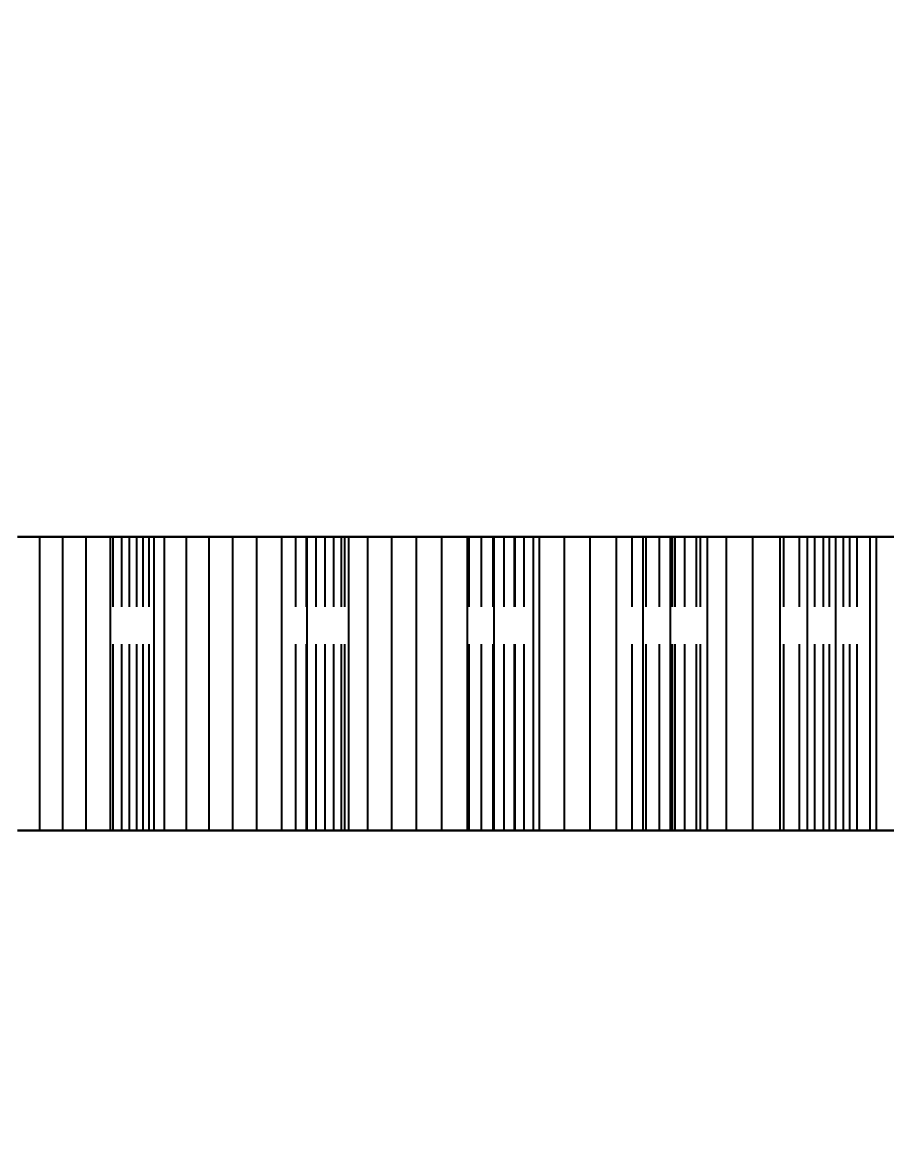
# Model space of a CAD drawing. Header units: millimetres. Extents: x -9 to 234, y -53 to 196.
# Drawn here: x 151.32 to 157.19, y -30.37 to -22.71 of the extents above; entities that cross this region are included whole.
import ezdxf

# ---------------------------------------------------------------- set-up
doc = ezdxf.new("R2010")
doc.units = ezdxf.units.MM
doc.linetypes.add('DASHED', pattern=[1.524, 1.27, -0.254])
for name, color, linetype in [('DIMS', 3, 'CONTINUOUS'), ('HIDDEN', 8, 'DASHED'), ('VISIBLE', 7, 'CONTINUOUS')]:
    doc.layers.add(name, color=color, linetype=linetype)
doc.styles.add('OpenSansCondensed-Light', font='OpenSansCondensed-Light.ttf')
doc.dimstyles.new('EZDXF', dxfattribs={"dimtxt": 0.25, "dimasz": 0.175, "dimexe": 0.375, "dimexo": 0.125, "dimgap": 0.1, "dimtad": 1, "dimlfac": 100, "dimzin": 12, "dimdsep": 46, "dimtxsty": 'OpenSansCondensed-Light', "dimblk": 'ARCHTICK', "dimcen": 2.5, "dimazin": 3, "dimtfac": 0.5, "dimtmove": 2, "dimatfit": 3})

# ---------------------------------------------------------------- blocks, each defined once
blk = doc.blocks.new('_ARCHTICK')
at = {"color": 0, "linetype": 'BYBLOCK', "const_width": 0.15}
blk.add_lwpolyline([(-0.5, -0.5), (0.5, 0.5)], dxfattribs=at)

msp = doc.modelspace()

# ---------------------------------------------------------------- linework, layer by layer
at = {"layer": 'HIDDEN'}
for points in [[(151.43434, -26.21), (151.28302, -26.21)], [(151.59029, -26.21), (151.43434, -26.21)], [(151.43434, -28.21), (151.43434, -26.21)], [(151.75063, -26.21), (151.59029, -26.21)], [(151.59029, -28.21), (151.59029, -26.21)], [(151.91515, -26.21), (151.75063, -26.21)], [(151.75063, -28.21), (151.75063, -26.21)], [(152.21251, -26.21), (151.91515, -26.21)], [(151.91515, -28.21), (151.91515, -26.21)], [(151.99199, -26.21), (151.93299, -26.21)], [(151.93299, -26.21), (152.21251, -26.21)], [(152.28264, -26.21), (151.93299, -26.21)], [(151.93299, -26.21), (151.99199, -26.21)], [(151.93299, -28.21), (151.93299, -26.21)], [(151.93299, -28.21), (151.93299, -26.21)], [(152.04565, -26.21), (151.99199, -26.21)], [(151.99199, -26.21), (152.04565, -26.21)], [(151.99199, -28.21), (151.99199, -26.21)], [(151.99199, -28.21), (151.99199, -26.21)], [(152.09429, -26.21), (152.04565, -26.21)], [(152.04565, -26.21), (152.09429, -26.21)], [(152.04565, -28.21), (152.04565, -26.21)], [(152.04565, -28.21), (152.04565, -26.21)], [(152.13819, -26.21), (152.09429, -26.21)], [(152.09429, -26.21), (152.13819, -26.21)], [(152.09429, -28.21), (152.09429, -26.21)], [(152.09429, -28.21), (152.09429, -26.21)], [(152.17755, -26.21), (152.13819, -26.21)], [(152.13819, -26.21), (152.17755, -26.21)], [(152.13819, -28.21), (152.13819, -26.21)], [(152.13819, -28.21), (152.13819, -26.21)], [(152.21251, -26.21), (152.17755, -26.21)], [(152.17755, -26.21), (152.21251, -26.21)], [(152.17755, -28.21), (152.17755, -26.21)], [(152.17755, -28.21), (152.17755, -26.21)], [(152.21251, -28.21), (152.21251, -26.21)], [(152.43268, -26.21), (152.28264, -26.21)], [(152.28264, -28.21), (152.28264, -26.21)], [(152.58783, -26.21), (152.43268, -26.21)], [(152.43268, -28.21), (152.43268, -26.21)], [(152.7477, -26.21), (152.58783, -26.21)], [(152.58783, -28.21), (152.58783, -26.21)], [(152.91198, -26.21), (152.7477, -26.21)], [(152.7477, -28.21), (152.7477, -26.21)], [(153.08044, -26.21), (152.91198, -26.21)], [(152.91198, -28.21), (152.91198, -26.21)], [(153.25287, -26.21), (153.08044, -26.21)], [(153.08044, -28.21), (153.08044, -26.21)], [(153.24865, -26.21), (153.17684, -26.21)], [(153.17684, -26.21), (153.50918, -26.21)], [(153.50918, -26.21), (153.17684, -26.21)], [(153.17684, -26.21), (153.24865, -26.21)], [(153.17684, -28.21), (153.17684, -26.21)], [(153.17684, -28.21), (153.17684, -26.21)], [(153.31535, -26.21), (153.24865, -26.21)], [(153.24865, -26.21), (153.31535, -26.21)], [(153.24865, -28.21), (153.24865, -26.21)], [(153.24865, -28.21), (153.24865, -26.21)], [(153.53654, -26.21), (153.25287, -26.21)], [(153.25287, -28.21), (153.25287, -26.21)], [(153.37728, -26.21), (153.31535, -26.21)], [(153.31535, -26.21), (153.37728, -26.21)], [(153.31535, -28.21), (153.31535, -26.21)], [(153.31535, -28.21), (153.31535, -26.21)], [(153.43467, -26.21), (153.37728, -26.21)], [(153.37728, -26.21), (153.43467, -26.21)], [(153.37728, -28.21), (153.37728, -26.21)], [(153.37728, -28.21), (153.37728, -26.21)], [(153.48771, -26.21), (153.43467, -26.21)], [(153.43467, -26.21), (153.48771, -26.21)], [(153.43467, -28.21), (153.43467, -26.21)], [(153.43467, -28.21), (153.43467, -26.21)], [(153.53654, -26.21), (153.48771, -26.21)], [(153.48771, -26.21), (153.53654, -26.21)], [(153.48771, -28.21), (153.48771, -26.21)], [(153.48771, -28.21), (153.48771, -26.21)], [(153.50918, -26.21), (153.53654, -26.21)], [(153.66752, -26.21), (153.50918, -26.21)], [(153.50918, -28.21), (153.50918, -26.21)], [(153.50918, -28.21), (153.50918, -26.21)], [(153.53654, -28.21), (153.53654, -26.21)], [(153.8307, -26.21), (153.66752, -26.21)], [(153.66752, -28.21), (153.66752, -26.21)], [(153.99835, -26.21), (153.8307, -26.21)], [(153.8307, -28.21), (153.8307, -26.21)], [(154.17016, -26.21), (153.99835, -26.21)], [(153.99835, -28.21), (153.99835, -26.21)], [(154.34592, -26.21), (154.17016, -26.21)], [(154.17016, -28.21), (154.17016, -26.21)], [(154.52542, -26.21), (154.34592, -26.21)], [(154.34592, -28.21), (154.34592, -26.21)], [(154.44015, -26.21), (154.35588, -26.21)], [(154.35588, -26.21), (154.6693, -26.21)], [(154.6693, -26.21), (154.35588, -26.21)], [(154.35588, -26.21), (154.44015, -26.21)], [(154.35588, -28.21), (154.35588, -26.21)], [(154.35588, -28.21), (154.35588, -26.21)], [(154.51958, -26.21), (154.44015, -26.21)], [(154.44015, -26.21), (154.51958, -26.21)], [(154.44015, -28.21), (154.44015, -26.21)], [(154.44015, -28.21), (154.44015, -26.21)], [(154.59449, -26.21), (154.51958, -26.21)], [(154.51958, -26.21), (154.59449, -26.21)], [(154.51958, -28.21), (154.51958, -26.21)], [(154.51958, -28.21), (154.51958, -26.21)], [(154.79403, -26.21), (154.52542, -26.21)], [(154.52542, -28.21), (154.52542, -26.21)], [(154.66509, -26.21), (154.59449, -26.21)], [(154.59449, -26.21), (154.66509, -26.21)], [(154.59449, -28.21), (154.59449, -26.21)], [(154.59449, -28.21), (154.59449, -26.21)], [(154.73156, -26.21), (154.66509, -26.21)], [(154.66509, -26.21), (154.73156, -26.21)], [(154.66509, -28.21), (154.66509, -26.21)], [(154.66509, -28.21), (154.66509, -26.21)], [(154.6693, -26.21), (154.79403, -26.21)], [(154.83518, -26.21), (154.6693, -26.21)], [(154.6693, -28.21), (154.6693, -26.21)], [(154.6693, -28.21), (154.6693, -26.21)], [(154.79403, -26.21), (154.73156, -26.21)], [(154.73156, -26.21), (154.79403, -26.21)], [(154.73156, -28.21), (154.73156, -26.21)], [(154.73156, -28.21), (154.73156, -26.21)], [(154.79403, -28.21), (154.79403, -26.21)], [(155.00559, -26.21), (154.83518, -26.21)], [(154.83518, -28.21), (154.83518, -26.21)], [(155.1802, -26.21), (155.00559, -26.21)], [(155.00559, -28.21), (155.00559, -26.21)], [(155.35871, -26.21), (155.1802, -26.21)], [(155.1802, -28.21), (155.1802, -26.21)], [(155.5409, -26.21), (155.35871, -26.21)], [(155.35871, -28.21), (155.35871, -26.21)], [(155.56069, -26.21), (155.46438, -26.21)], [(155.46438, -26.21), (155.75735, -26.21)], [(155.75735, -26.21), (155.46438, -26.21)], [(155.46438, -26.21), (155.56069, -26.21)], [(155.46438, -28.21), (155.46438, -26.21)], [(155.46438, -28.21), (155.46438, -26.21)], [(155.7266, -26.21), (155.5409, -26.21)], [(155.5409, -28.21), (155.5409, -26.21)], [(155.65247, -26.21), (155.56069, -26.21)], [(155.56069, -26.21), (155.65247, -26.21)], [(155.56069, -28.21), (155.56069, -26.21)], [(155.56069, -28.21), (155.56069, -26.21)], [(155.73999, -26.21), (155.65247, -26.21)], [(155.65247, -26.21), (155.73999, -26.21)], [(155.65247, -28.21), (155.65247, -26.21)], [(155.65247, -28.21), (155.65247, -26.21)], [(155.97883, -26.21), (155.7266, -26.21)], [(155.7266, -28.21), (155.7266, -26.21)], [(155.82346, -26.21), (155.73999, -26.21)], [(155.73999, -26.21), (155.82346, -26.21)], [(155.73999, -28.21), (155.73999, -26.21)], [(155.73999, -28.21), (155.73999, -26.21)], [(155.75735, -26.21), (155.92995, -26.21)], [(155.92995, -26.21), (155.75735, -26.21)], [(155.75735, -28.21), (155.75735, -26.21)], [(155.75735, -28.21), (155.75735, -26.21)], [(155.90303, -26.21), (155.82346, -26.21)], [(155.82346, -26.21), (155.90303, -26.21)], [(155.82346, -28.21), (155.82346, -26.21)], [(155.82346, -28.21), (155.82346, -26.21)], [(155.97883, -26.21), (155.90303, -26.21)], [(155.90303, -26.21), (155.97883, -26.21)], [(155.90303, -28.21), (155.90303, -26.21)], [(155.90303, -28.21), (155.90303, -26.21)], [(155.92995, -26.21), (155.97883, -26.21)], [(156.10677, -26.21), (155.92995, -26.21)], [(155.92995, -28.21), (155.92995, -26.21)], [(155.92995, -28.21), (155.92995, -26.21)], [(155.97883, -28.21), (155.97883, -26.21)], [(156.28748, -26.21), (156.10677, -26.21)], [(156.10677, -28.21), (156.10677, -26.21)], [(156.47182, -26.21), (156.28748, -26.21)], [(156.28748, -28.21), (156.28748, -26.21)], [(156.65957, -26.21), (156.47182, -26.21)], [(156.47182, -28.21), (156.47182, -26.21)], [(156.60483, -26.21), (156.49694, -26.21)], [(156.49694, -26.21), (156.76803, -26.21)], [(156.76803, -26.21), (156.49694, -26.21)], [(156.49694, -26.21), (156.60483, -26.21)], [(156.49694, -28.21), (156.49694, -26.21)], [(156.49694, -28.21), (156.49694, -26.21)], [(156.7085, -26.21), (156.60483, -26.21)], [(156.60483, -26.21), (156.7085, -26.21)], [(156.60483, -28.21), (156.60483, -26.21)], [(156.60483, -28.21), (156.60483, -26.21)], [(156.85056, -26.21), (156.65957, -26.21)], [(156.65957, -28.21), (156.65957, -26.21)], [(156.8082, -26.21), (156.7085, -26.21)], [(156.7085, -26.21), (156.8082, -26.21)], [(156.7085, -28.21), (156.7085, -26.21)], [(156.7085, -28.21), (156.7085, -26.21)], [(156.76803, -26.21), (156.94651, -26.21)], [(156.94651, -26.21), (156.76803, -26.21)], [(156.76803, -28.21), (156.76803, -26.21)], [(156.76803, -28.21), (156.76803, -26.21)], [(156.90413, -26.21), (156.8082, -26.21)], [(156.8082, -26.21), (156.90413, -26.21)], [(156.8082, -28.21), (156.8082, -26.21)], [(156.8082, -28.21), (156.8082, -26.21)], [(157.08518, -26.21), (156.85056, -26.21)], [(156.85056, -28.21), (156.85056, -26.21)], [(156.99642, -26.21), (156.90413, -26.21)], [(156.90413, -26.21), (156.99642, -26.21)], [(156.90413, -28.21), (156.90413, -26.21)], [(156.90413, -28.21), (156.90413, -26.21)], [(156.94651, -26.21), (157.08518, -26.21)], [(157.12888, -26.21), (156.94651, -26.21)], [(156.94651, -28.21), (156.94651, -26.21)], [(156.94651, -28.21), (156.94651, -26.21)], [(157.08518, -26.21), (156.99642, -26.21)], [(156.99642, -26.21), (157.08518, -26.21)], [(156.99642, -28.21), (156.99642, -26.21)], [(156.99642, -28.21), (156.99642, -26.21)], [(157.08518, -28.21), (157.08518, -26.21)], [(157.31482, -26.21), (157.12888, -26.21)], [(157.12888, -28.21), (157.12888, -26.21)], [(151.43434, -28.21), (151.28302, -28.21)], [(151.59029, -28.21), (151.43434, -28.21)], [(151.75063, -28.21), (151.59029, -28.21)], [(151.91515, -28.21), (151.75063, -28.21)], [(152.21251, -28.21), (151.91515, -28.21)], [(151.99199, -28.21), (151.93299, -28.21)], [(151.93299, -28.21), (152.21251, -28.21)], [(152.28264, -28.21), (151.93299, -28.21)], [(151.93299, -28.21), (151.99199, -28.21)], [(152.04565, -28.21), (151.99199, -28.21)], [(151.99199, -28.21), (152.04565, -28.21)], [(152.09429, -28.21), (152.04565, -28.21)], [(152.04565, -28.21), (152.09429, -28.21)], [(152.13819, -28.21), (152.09429, -28.21)], [(152.09429, -28.21), (152.13819, -28.21)], [(152.17755, -28.21), (152.13819, -28.21)], [(152.13819, -28.21), (152.17755, -28.21)], [(152.21251, -28.21), (152.17755, -28.21)], [(152.17755, -28.21), (152.21251, -28.21)], [(152.43268, -28.21), (152.28264, -28.21)], [(152.58783, -28.21), (152.43268, -28.21)], [(152.7477, -28.21), (152.58783, -28.21)], [(152.91198, -28.21), (152.7477, -28.21)], [(153.08044, -28.21), (152.91198, -28.21)], [(153.25287, -28.21), (153.08044, -28.21)], [(153.24865, -28.21), (153.17684, -28.21)], [(153.17684, -28.21), (153.50918, -28.21)], [(153.50918, -28.21), (153.17684, -28.21)], [(153.17684, -28.21), (153.24865, -28.21)], [(153.31535, -28.21), (153.24865, -28.21)], [(153.24865, -28.21), (153.31535, -28.21)], [(153.53654, -28.21), (153.25287, -28.21)], [(153.37728, -28.21), (153.31535, -28.21)], [(153.31535, -28.21), (153.37728, -28.21)], [(153.43467, -28.21), (153.37728, -28.21)], [(153.37728, -28.21), (153.43467, -28.21)], [(153.48771, -28.21), (153.43467, -28.21)], [(153.43467, -28.21), (153.48771, -28.21)], [(153.53654, -28.21), (153.48771, -28.21)], [(153.48771, -28.21), (153.53654, -28.21)], [(153.50918, -28.21), (153.53654, -28.21)], [(153.66752, -28.21), (153.50918, -28.21)], [(153.8307, -28.21), (153.66752, -28.21)], [(153.99835, -28.21), (153.8307, -28.21)], [(154.17016, -28.21), (153.99835, -28.21)], [(154.34592, -28.21), (154.17016, -28.21)], [(154.52542, -28.21), (154.34592, -28.21)], [(154.44015, -28.21), (154.35588, -28.21)], [(154.35588, -28.21), (154.6693, -28.21)], [(154.6693, -28.21), (154.35588, -28.21)], [(154.35588, -28.21), (154.44015, -28.21)], [(154.51958, -28.21), (154.44015, -28.21)], [(154.44015, -28.21), (154.51958, -28.21)], [(154.59449, -28.21), (154.51958, -28.21)], [(154.51958, -28.21), (154.59449, -28.21)], [(154.79403, -28.21), (154.52542, -28.21)], [(154.66509, -28.21), (154.59449, -28.21)], [(154.59449, -28.21), (154.66509, -28.21)], [(154.73156, -28.21), (154.66509, -28.21)], [(154.66509, -28.21), (154.73156, -28.21)], [(154.6693, -28.21), (154.79403, -28.21)], [(154.83518, -28.21), (154.6693, -28.21)], [(154.79403, -28.21), (154.73156, -28.21)], [(154.73156, -28.21), (154.79403, -28.21)], [(155.00559, -28.21), (154.83518, -28.21)], [(155.1802, -28.21), (155.00559, -28.21)], [(155.35871, -28.21), (155.1802, -28.21)], [(155.5409, -28.21), (155.35871, -28.21)], [(155.56069, -28.21), (155.46438, -28.21)], [(155.46438, -28.21), (155.75735, -28.21)], [(155.75735, -28.21), (155.46438, -28.21)], [(155.46438, -28.21), (155.56069, -28.21)], [(155.7266, -28.21), (155.5409, -28.21)], [(155.65247, -28.21), (155.56069, -28.21)], [(155.56069, -28.21), (155.65247, -28.21)], [(155.73999, -28.21), (155.65247, -28.21)], [(155.65247, -28.21), (155.73999, -28.21)], [(155.97883, -28.21), (155.7266, -28.21)], [(155.82346, -28.21), (155.73999, -28.21)], [(155.73999, -28.21), (155.82346, -28.21)], [(155.75735, -28.21), (155.92995, -28.21)], [(155.92995, -28.21), (155.75735, -28.21)], [(155.90303, -28.21), (155.82346, -28.21)], [(155.82346, -28.21), (155.90303, -28.21)], [(155.97883, -28.21), (155.90303, -28.21)], [(155.90303, -28.21), (155.97883, -28.21)], [(155.92995, -28.21), (155.97883, -28.21)], [(156.10677, -28.21), (155.92995, -28.21)], [(156.28748, -28.21), (156.10677, -28.21)], [(156.47182, -28.21), (156.28748, -28.21)], [(156.65957, -28.21), (156.47182, -28.21)], [(156.60483, -28.21), (156.49694, -28.21)], [(156.49694, -28.21), (156.76803, -28.21)], [(156.76803, -28.21), (156.49694, -28.21)], [(156.49694, -28.21), (156.60483, -28.21)], [(156.7085, -28.21), (156.60483, -28.21)], [(156.60483, -28.21), (156.7085, -28.21)], [(156.85056, -28.21), (156.65957, -28.21)], [(156.8082, -28.21), (156.7085, -28.21)], [(156.7085, -28.21), (156.8082, -28.21)], [(156.76803, -28.21), (156.94651, -28.21)], [(156.94651, -28.21), (156.76803, -28.21)], [(156.90413, -28.21), (156.8082, -28.21)], [(156.8082, -28.21), (156.90413, -28.21)], [(157.08518, -28.21), (156.85056, -28.21)], [(156.99642, -28.21), (156.90413, -28.21)], [(156.90413, -28.21), (156.99642, -28.21)], [(156.94651, -28.21), (157.08518, -28.21)], [(157.12888, -28.21), (156.94651, -28.21)], [(157.08518, -28.21), (156.99642, -28.21)], [(156.99642, -28.21), (157.08518, -28.21)], [(157.31482, -28.21), (157.12888, -28.21)]]:
    msp.add_lwpolyline(points, dxfattribs=at)
at = {"layer": 'VISIBLE'}
for points in [[(151.28302, -26.21), (151.43434, -26.21)], [(151.43434, -26.21), (151.59029, -26.21)], [(151.43434, -28.21), (151.43434, -26.21)], [(151.59029, -26.21), (151.75063, -26.21)], [(151.59029, -28.21), (151.59029, -26.21)], [(151.75063, -26.21), (151.91515, -26.21)], [(151.75063, -28.21), (151.75063, -26.21)], [(151.91515, -26.21), (152.21251, -26.21)], [(151.91515, -28.21), (151.91515, -26.21)], [(152.21251, -26.21), (152.28264, -26.21)], [(152.21251, -28.21), (152.21251, -26.21)], [(152.28264, -26.21), (152.43268, -26.21)], [(152.28264, -28.21), (152.28264, -26.21)], [(152.43268, -26.21), (152.58783, -26.21)], [(152.43268, -28.21), (152.43268, -26.21)], [(152.58783, -26.21), (152.7477, -26.21)], [(152.58783, -28.21), (152.58783, -26.21)], [(152.7477, -26.21), (152.91198, -26.21)], [(152.7477, -28.21), (152.7477, -26.21)], [(152.91198, -26.21), (153.08044, -26.21)], [(152.91198, -28.21), (152.91198, -26.21)], [(153.08044, -26.21), (153.25287, -26.21)], [(153.08044, -28.21), (153.08044, -26.21)], [(153.25287, -26.21), (153.53654, -26.21)], [(153.25287, -28.21), (153.25287, -26.21)], [(153.53654, -26.21), (153.66752, -26.21)], [(153.53654, -28.21), (153.53654, -26.21)], [(153.66752, -26.21), (153.8307, -26.21)], [(153.66752, -28.21), (153.66752, -26.21)], [(153.8307, -26.21), (153.99835, -26.21)], [(153.8307, -28.21), (153.8307, -26.21)], [(153.99835, -26.21), (154.17016, -26.21)], [(153.99835, -28.21), (153.99835, -26.21)], [(154.17016, -26.21), (154.34592, -26.21)], [(154.17016, -28.21), (154.17016, -26.21)], [(154.34592, -26.21), (154.52542, -26.21)], [(154.34592, -28.21), (154.34592, -26.21)], [(154.52542, -26.21), (154.79403, -26.21)], [(154.52542, -28.21), (154.52542, -26.21)], [(154.79403, -26.21), (154.83518, -26.21)], [(154.79403, -28.21), (154.79403, -26.21)], [(154.83518, -26.21), (155.00559, -26.21)], [(154.83518, -28.21), (154.83518, -26.21)], [(155.00559, -26.21), (155.1802, -26.21)], [(155.00559, -28.21), (155.00559, -26.21)], [(155.1802, -26.21), (155.35871, -26.21)], [(155.1802, -28.21), (155.1802, -26.21)], [(155.35871, -26.21), (155.5409, -26.21)], [(155.35871, -28.21), (155.35871, -26.21)], [(155.5409, -26.21), (155.7266, -26.21)], [(155.5409, -28.21), (155.5409, -26.21)], [(155.7266, -26.21), (155.97883, -26.21)], [(155.7266, -28.21), (155.7266, -26.21)], [(155.97883, -26.21), (156.10677, -26.21)], [(155.97883, -28.21), (155.97883, -26.21)], [(156.10677, -26.21), (156.28748, -26.21)], [(156.10677, -28.21), (156.10677, -26.21)], [(156.28748, -26.21), (156.47182, -26.21)], [(156.28748, -28.21), (156.28748, -26.21)], [(156.47182, -26.21), (156.65957, -26.21)], [(156.47182, -28.21), (156.47182, -26.21)], [(156.65957, -26.21), (156.85056, -26.21)], [(156.65957, -28.21), (156.65957, -26.21)], [(156.85056, -26.21), (157.08518, -26.21)], [(156.85056, -28.21), (156.85056, -26.21)], [(157.08518, -26.21), (157.12888, -26.21)], [(157.08518, -28.21), (157.08518, -26.21)], [(157.12888, -26.21), (157.31482, -26.21)], [(157.12888, -28.21), (157.12888, -26.21)], [(151.28302, -28.21), (151.43434, -28.21)], [(151.43434, -28.21), (151.59029, -28.21)], [(151.59029, -28.21), (151.75063, -28.21)], [(151.75063, -28.21), (151.91515, -28.21)], [(151.91515, -28.21), (152.21251, -28.21)], [(152.21251, -28.21), (152.28264, -28.21)], [(152.28264, -28.21), (152.43268, -28.21)], [(152.43268, -28.21), (152.58783, -28.21)], [(152.58783, -28.21), (152.7477, -28.21)], [(152.7477, -28.21), (152.91198, -28.21)], [(152.91198, -28.21), (153.08044, -28.21)], [(153.08044, -28.21), (153.25287, -28.21)], [(153.25287, -28.21), (153.53654, -28.21)], [(153.53654, -28.21), (153.66752, -28.21)], [(153.66752, -28.21), (153.8307, -28.21)], [(153.8307, -28.21), (153.99835, -28.21)], [(153.99835, -28.21), (154.17016, -28.21)], [(154.17016, -28.21), (154.34592, -28.21)], [(154.34592, -28.21), (154.52542, -28.21)], [(154.52542, -28.21), (154.79403, -28.21)], [(154.79403, -28.21), (154.83518, -28.21)], [(154.83518, -28.21), (155.00559, -28.21)], [(155.00559, -28.21), (155.1802, -28.21)], [(155.1802, -28.21), (155.35871, -28.21)], [(155.35871, -28.21), (155.5409, -28.21)], [(155.5409, -28.21), (155.7266, -28.21)], [(155.7266, -28.21), (155.97883, -28.21)], [(155.97883, -28.21), (156.10677, -28.21)], [(156.10677, -28.21), (156.28748, -28.21)], [(156.28748, -28.21), (156.47182, -28.21)], [(156.47182, -28.21), (156.65957, -28.21)], [(156.65957, -28.21), (156.85056, -28.21)], [(156.85056, -28.21), (157.08518, -28.21)], [(157.08518, -28.21), (157.12888, -28.21)], [(157.12888, -28.21), (157.31482, -28.21)]]:
    msp.add_lwpolyline(points, dxfattribs=at)

# ---------------------------------------------------------------- dimensions: what is measured, and where the dimension line sits
at = {"layer": 'DIMS'}
msp.add_linear_dim(base=(93.75, -52.71), p1=(93.75, -21.71), p2=(201.25, -21.71), dimstyle='EZDXF', override={"dimtxt": 1.6, "dimasz": 1, "dimexe": 0.6, "dimexo": 0.5, "dimdec": 2}, dxfattribs=at).render()

doc.saveas('drawing.dxf')
